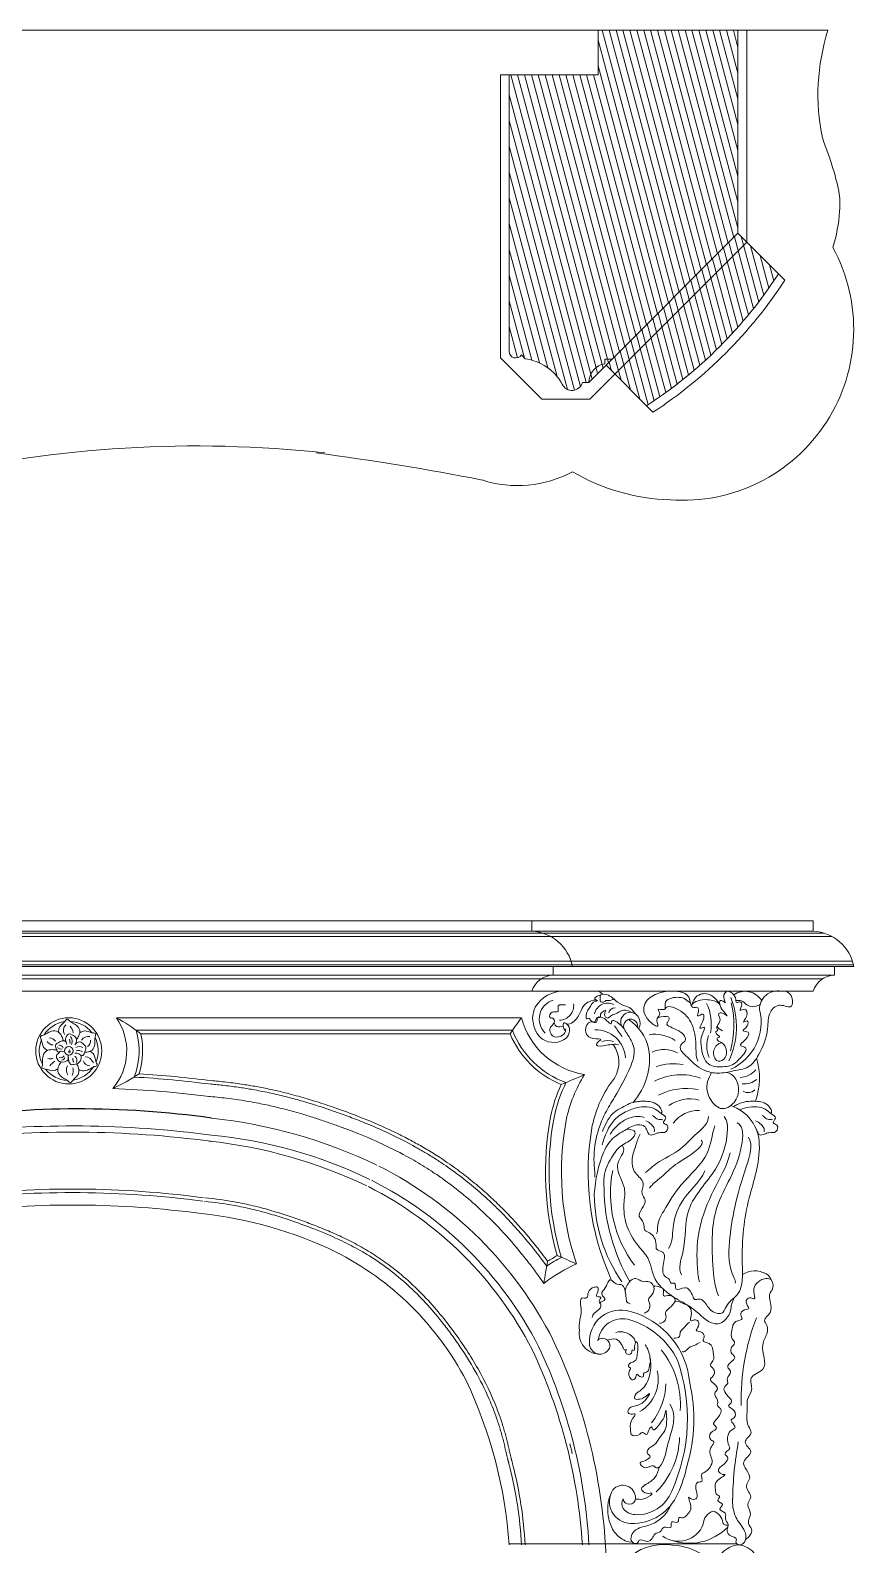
# Model space of a CAD drawing. Header units: millimetres. Extents: x 1778 to 4162, y -1209 to 580.
# Drawn here: x 3000 to 3510, y -357 to 580 of the extents above; entities that cross this region are included whole.
import ezdxf

# ---------------------------------------------------------------- set-up
doc = ezdxf.new("R2010")
doc.units = ezdxf.units.MM
doc.layers.add('ceco.net 173', color=7, linetype='Continuous')

msp = doc.modelspace()

# ---------------------------------------------------------------- linework, layer by layer
at = {"layer": 'ceco.net 173', "lineweight": 5}
for p, q in [((3493.8, 579.57), (2643.62, 579.57)), ((3351.47, 552.07), (3351.47, 579.57)), ((3443.57, 579.57), (3351.47, 579.57)), ((3395.02, 410.9), (3351.47, 573.47)), ((3398.39, 414.27), (3354.1, 579.57)), ((3401.76, 417.64), (3358.37, 579.57)), ((3405.13, 421.01), (3362.64, 579.57)), ((3408.5, 424.37), (3366.91, 579.57)), ((3411.86, 427.74), (3371.18, 579.57)), ((3415.23, 431.11), (3375.45, 579.57)), ((3418.6, 434.48), (3379.72, 579.57)), ((3421.97, 437.85), (3384, 579.57)), ((3425.34, 441.21), (3388.27, 579.57)), ((3428.71, 444.58), (3392.54, 579.57)), ((3432.07, 447.95), (3396.81, 579.57)), ((3435.44, 451.32), (3401.08, 579.57)), ((3438.07, 457.43), (3405.35, 579.57)), ((3438.07, 473.37), (3409.62, 579.57)), ((3438.07, 489.31), (3413.89, 579.57)), ((3438.07, 505.25), (3418.16, 579.57)), ((3438.07, 521.18), (3422.43, 579.57)), ((3438.07, 537.12), (3426.7, 579.57)), ((3438.07, 553.06), (3430.97, 579.57)), ((3438.07, 569), (3435.24, 579.57)), ((3438.07, 579.57), (3438.07, 453.95)), ((3443.57, 579.57), (3443.57, 448.45)), ((3391.66, 407.53), (3351.47, 557.53)), ((3291.02, 552.07), (3291.02, 376.96)), ((3351.47, 552.07), (3291.02, 552.07)), ((3296.47, 381.01), (3296.47, 552.07)), ((3347.05, 366.82), (3297.41, 552.07)), ((3350.25, 370.82), (3301.68, 552.07)), ((3353.98, 372.83), (3305.95, 552.07)), ((3357.4, 376.01), (3310.22, 552.07)), ((3361.34, 377.22), (3314.49, 552.07)), ((3364.71, 380.59), (3318.77, 552.07)), ((3368.08, 383.96), (3323.04, 552.07)), ((3371.45, 387.33), (3327.31, 552.07)), ((3374.82, 390.69), (3331.58, 552.07)), ((3378.18, 394.06), (3335.85, 552.07)), ((3381.55, 397.43), (3340.12, 552.07)), ((3384.92, 400.8), (3344.39, 552.07)), ((3388.29, 404.17), (3348.66, 552.07)), ((3344.15, 361.71), (3296.47, 539.66)), ((3340.54, 359.24), (3296.47, 523.72)), ((3336.89, 356.94), (3296.47, 507.79)), ((3332.49, 357.4), (3296.47, 491.85)), ((3326.08, 365.38), (3296.47, 475.91)), ((3320.37, 370.76), (3296.47, 459.97)), ((3356.4, 372.28), (3438.07, 453.95)), ((3447.73, 407.42), (3435.86, 451.74)), ((3467.11, 424.91), (3438.07, 453.95)), ((3450.91, 411.51), (3440.07, 451.95)), ((3315.3, 373.74), (3296.47, 444.04)), ((3346.38, 351.26), (3443.57, 448.45)), ((3438.03, 395.84), (3425.76, 441.63)), ((3441.29, 399.59), (3429.12, 445)), ((3444.53, 403.45), (3432.49, 448.37)), ((3454.05, 415.71), (3445.91, 446.12)), ((3428.07, 385.19), (3415.65, 431.53)), ((3431.41, 388.64), (3419.02, 434.9)), ((3434.73, 392.19), (3422.39, 438.26)), ((3457.16, 420.04), (3451.74, 440.28)), ((3460.24, 424.5), (3457.57, 434.45)), ((3310.57, 375.48), (3296.47, 428.1)), ((3421.3, 378.55), (3408.92, 424.79)), ((3424.7, 381.83), (3412.28, 428.16)), ((3410.98, 369.26), (3398.81, 414.69)), ((3414.45, 372.27), (3402.18, 418.06)), ((3417.89, 375.37), (3405.55, 421.42)), ((3305.97, 376.68), (3296.47, 412.16)), ((3400.47, 360.69), (3388.71, 404.58)), ((3403.99, 363.47), (3392.07, 407.95)), ((3407.5, 366.32), (3395.44, 411.32)), ((3301.63, 376.96), (3296.47, 396.22)), ((3389.77, 352.81), (3378.6, 394.48)), ((3393.36, 355.36), (3381.97, 397.85)), ((3396.92, 357.99), (3385.34, 401.22)), ((3377.35, 351.33), (3368.5, 384.38)), ((3382.54, 347.91), (3371.87, 387.74)), ((3386.16, 350.32), (3375.23, 391.11)), ((3291.02, 376.96), (3316.72, 351.26)), ((3304.09, 378.81), (3306.27, 376.34)), ((3355.73, 373.26), (3355.73, 376.01)), ((3355.73, 376.01), (3360.13, 376.01)), ((3357.98, 373.85), (3357.4, 376.01)), ((3365.69, 363), (3361.76, 377.64)), ((3371.52, 357.16), (3365.13, 381.01)), ((3345.83, 361.71), (3356.4, 372.28)), ((3347.87, 363.75), (3347.05, 366.82)), ((3351.24, 367.12), (3350.25, 370.82)), ((3354.61, 370.49), (3353.98, 372.83)), ((3385.44, 343.24), (3356.4, 372.28)), ((3359.85, 368.83), (3358.39, 374.27)), ((3345.83, 361.71), (3341.8, 361.71)), ((3346.38, 351.26), (3316.72, 351.26)), ((3484.69, 28.67), (2643.62, 28.67)), ((3310.53, 28.67), (3310.53, 22.12)), ((3484.69, 28.67), (3484.69, 22.12)), ((3484.69, 22.12), (2643.62, 22.12)), ((3491.2, 21.02), (2643.62, 21.02)), ((3496.43, 18.82), (2643.62, 18.82)), ((3508.91, 3.62), (2643.62, 3.62)), ((3509.52, 1.42), (2643.62, 1.42)), ((3509.74, 0.32), (2643.62, 0.32)), ((3323.6, 0.32), (3323.6, -5.13)), ((3497.77, 0.32), (3497.77, -5.13)), ((3497.77, -5.13), (2643.62, -5.13)), ((3490.45, -7.33), (2643.62, -7.33)), ((3484.69, -14.93), (2643.62, -14.93)), ((3304.06, -31.43), (3053.3, -31.43)), ((3298.49, -39.13), (3065.5, -39.13)), ((3297, -41.33), (3068.38, -41.33)), ((3296.47, -356.88), (3437.39, -356.88))]:
    msp.add_line(p, q, dxfattribs=at)
for radius in [20.46, 2.65]:
    msp.add_circle((3023.85, -51.89), radius, dxfattribs=at)
for centre, radius, start, end in [((3618.04, 539.84), 130.44, 162.26735, 191.85974), ((3415.14, 472.13), 85.93, 341.76847, 356.96693), ((3404.04, 394.48), 105.7, 265.67602, 28.70057), ((3231.47, 578.88), 275.99, 302.92158, 327.07842), ((3231.47, 578.88), 281.49, 303.16104, 326.83896), ((3300.57, 380.94), 4.11, 178.92561, 328.8994), ((3302.43, 346), 30.57, 28.47125, 82.78121), ((3357.64, 361.61), 11.8, 99.2786, 179.50861), ((3335.35, 363.44), 6.68, 205.3312, 345.01554), ((3102.53, -418.34), 740.72, 83.80975, 102.96894), ((3102.53, -418.34), 740.72, 83.80975, 102.96894), ((2980.32, -1212.85), 1543.49, 78.81323, 82.67807), ((3301.76, 368.94), 71.1, 251.98584, 298.40015), ((3399.81, 416.5), 127.47, 239.74381, 268.39279), ((3309.38, -4.49), 26.64, 10.41665, 87.52963), ((3483.55, -4.49), 26.64, 10.41665, 87.52963), ((3323.79, -18.99), 13.87, 90.74616, 162.93619), ((3497.95, -18.99), 13.87, 90.74616, 162.93619), ((3329.92, -34.99), 20.07, 88.60963, 149.38351), ((3442.32, -27.4), 12.36, 32.34161, 123.83663), ((3462.78, -26.05), 11.32, 79.46542, 181.22692), ((3327.44, -32.16), 12.32, 108.06267, 225.25818), ((3327.34, -23.89), 9.05, 271.94409, 6.61881), ((3357.47, -30.66), 8.33, 63.80555, 168.62142), ((3362.22, -29.44), 4.29, 91.70719, 166.15898), ((3371.55, -34.07), 6.07, 86.73032, 202.09641), ((3370.82, -34.64), 6.72, 329.52741, 80.77095), ((3392.01, -35.32), 29.59, 349.65924, 25.54219), ((3388.59, -37.18), 48.56, 334.46424, 22.12242), ((3377.49, -36.1), 58.11, 344.28292, 13.91419), ((3420.84, -34.24), 31.64, 293.94265, 14.54997), ((3023.85, -51.89), 18.26, 98.11119, 147.01559), ((3025.4, -39.18), 4.85, 133.99031, 210.74138), ((3023.85, -51.89), 18.26, 38.11119, 87.01559), ((3016.39, -42.87), 10.47, 12.29767, 36.50988), ((3023.85, -51.89), 35.86, 319.54699, 34.7917), ((3005.99, -119.9), 100.33, 51.55038, 61.86384), ((3452.92, -144.99), 187.23, 142.65854, 146.37957), ((3350.54, -18.94), 48.13, 195.03108, 261.14848), ((3327.48, -34.17), 3.15, 164.98598, 232.6979), ((3414.89, -3.7), 62.37, 211.51666, 219.114), ((3371.59, -36.61), 4.32, 352.13704, 202.27661), ((3353.85, -57.16), 29.72, 13.21807, 56.19699), ((3023.85, -51.89), 18.26, 158.11119, 207.01559), ((3014.03, -44.28), 3.9, 206.92771, 271.43785), ((3011.7, -48.49), 4.63, 33.44027, 89.71274), ((3020.05, -46.62), 4.59, 350.48518, 24.71595), ((3021.1, -45.97), 4.85, 337.32312, 38.22747), ((3036.03, -48.32), 5.36, 79.71507, 144.83954), ((3033.31, -45.8), 4.02, 301.03756, 6.42511), ((3023.85, -51.89), 18.26, 338.11119, 27.01559), ((3023.85, -51.89), 43.56, 338.18416, 17.03686), ((3023.85, -51.89), 45.76, 341.96536, 13.34587), ((3350.54, -18.94), 58.03, 202.68722, 247.81045), ((3350.54, -18.94), 55.83, 201.19195, 250.18747), ((3350.02, -57.33), 18.46, 3.74333, 91.663), ((3357.33, -56.27), 10.8, 69.49513, 109.32444), ((3386.51, -64.62), 23.01, 56.63489, 98.53599), ((3435.89, -48.74), 17.17, 158.40298, 204.87294), ((3429.53, -53.14), 6.58, 104.03705, 224.43378), ((3424.09, -52.48), 6.95, 316.90598, 56.1492), ((3019.09, -48.19), 2.58, 209.41161, 282.92176), ((3018.14, -50.72), 2.37, 19.28636, 100.71708), ((3018.78, -53.6), 2.62, 250.98433, 328.79356), ((3022.91, -52.33), 1.05, 323.72266, 23.58539), ((3023.39, -52.2), 1.28, 320.86557, 50.19891), ((3025.52, -57.84), 3.36, 338.61393, 50.97452), ((3030.48, -53.15), 3.91, 58.04748, 123.40171), ((3029.83, -55.9), 4.25, 53.01299, 108.33202), ((3033.46, -61.58), 6.1, 23.11861, 84.94258), ((3345.56, -58.99), 18.84, 328.46859, 36.1117), ((3342.81, -56.94), 40.51, 318.46964, 9.34505), ((3392.38, -68.82), 17.77, 62.19349, 114.6564), ((3023.85, -51.89), 18.26, 218.11119, 267.01559), ((3012.22, -52.47), 4.42, 252.09791, 295.39964), ((3023.13, -70.49), 14.49, 122.95659, 139.90751), ((3019.56, -55.64), 1.94, 264.02266, 340.48705), ((3028.5, -63.65), 6.05, 155.65404, 210.89271), ((3018.14, -64.08), 8.38, 338.20652, 11.62599), ((3030.16, -56.93), 3.85, 171.25897, 211.82888), ((3023.85, -51.89), 18.26, 278.11119, 327.01559), ((3037.04, -56.55), 4.55, 200.11047, 269.27048), ((3398.03, -91.08), 31.28, 78.66719, 109.86175), ((3426.66, -54.65), 3.6, 239.41881, 314.0759), ((3438.29, -53.62), 14.77, 274.81876, 317.25127), ((3407.87, -68.55), 43.5, 340.5591, 16.25985), ((3007.82, 21.07), 105.53, 294.2324, 304.34583), ((3025.43, -746.51), 679.54, 82.68585, 86.72132), ((3025.43, -746.51), 681.74, 82.68585, 86.47332), ((3417.75, -113.04), 97.83, 155.63398, 167.93554), ((3417.75, -113.04), 95.63, 154.23526, 167.93554), ((3206.96, 233.35), 329.32, 291.68229, 294.42619), ((3417.75, -113.04), 87.93, 148.04563, 167.93554), ((3417.75, -113.04), 71.43, 141.78583, 167.93554), ((3403, -103.08), 36.4, 70.78709, 117.16517), ((3441.88, -60.21), 12.14, 264.43628, 309.93454), ((3025.43, -746.51), 671.84, 82.68585, 87.80678), ((3025.43, -746.51), 671.84, 82.68585, 87.80678), ((3406.28, -113.27), 38.14, 79.29603, 116.95113), ((3408.13, -103.84), 22.25, 74.74904, 125.51044), ((3444.3, -71.66), 6.05, 239.53834, 313.87067), ((3078.42, -407.13), 315.48, 64.4331, 83.84225), ((3506.54, -126.86), 187.62, 169.47364, 195.99389), ((3506.54, -126.86), 185.42, 169.49225, 196.53858), ((3413.29, -107.23), 18.52, 87.08984, 145.29607), ((3425.69, -110.08), 25.62, 0.65123, 71.93808), ((3026, -756.95), 654.78, 82.47112, 96.60341), ((3026, -756.95), 658.63, 82.47112, 96.42256), ((3506.63, -126.85), 177.81, 169.56852, 198.61172), ((3506.75, -126.83), 161.43, 169.75097, 204.53207), ((3078.42, -407.13), 301.18, 64.4331, 83.84225), ((3085.1, -389.45), 286.75, 64.11364, 84.59633), ((3435.74, -146.34), 86.83, 158.37353, 176.15938), ((3104.85, -342.3), 245.64, 27.06789, 63.15946), ((3432.37, -140.12), 73.22, 168.82222, 217.30879), ((3026, -756.95), 619.58, 82.47112, 96.60341), ((3026, -756.95), 617.38, 82.47112, 96.60341), ((3104.89, -342.27), 231.29, 27.17479, 63.1664), ((3104.91, -342.25), 235.67, 27.13758, 63.16705), ((3447.14, -139.55), 98.04, 180.56981, 214.3146), ((3472.12, -135.56), 116.92, 180.72776, 210.50277), ((3026, -756.95), 609.68, 82.47112, 96.60341), ((3078.42, -407.13), 256.08, 64.4331, 83.84225), ((3104.71, -342.53), 186.5, 27.6674, 63.15447), ((3811.38, -274.07), 499.66, 169.38969, 170.98422), ((3383.13, -281.3), 107.57, 114.73923, 127.33456), ((3383.13, -281.3), 115.27, 118.12908, 123.37727), ((3383.13, -281.3), 117.47, 119.00141, 122.35644), ((2972.71, -1031.9), 923.65, 66.69619, 67.49999), ((3448.59, -202.23), 14.22, 61.74543, 122.64723), ((3365.52, -231.58), 19.4, 72.64228, 184.20066), ((3358.17, -261.5), 50.19, 4.50216, 74.81374), ((3352.51, -226.81), 12.69, 169.30184, 270.74648), ((3366.59, -232.66), 15.07, 77.39212, 171.74813), ((3357.3, -264.6), 48.31, 26.26391, 74.91165), ((3581.69, -267.6), 141.57, 159.07151, 181.48326), ((3013.17, -377.37), 343.39, 1.82345, 25.31823), ((3352.67, -233.01), 6.5, 180, 319.25912), ((3354.28, -234.19), 4.51, 317.30879, 135.53245), ((3009.61, -378.66), 332.87, 3.65721, 25.25607), ((3019.17, -375.21), 327.14, 3.11528, 25.42475), ((3349.41, -270.25), 53.04, 355.43276, 39.02575), ((3298.55, -279.32), 108.27, 335.49715, 19.47085), ((3365.37, -255.04), 23.35, 300.72952, 12.83959), ((3013.17, -377.37), 283.99, 4.02699, 25.31823), ((3352.84, -256.72), 40.62, 321.55943, 358.4902), ((3312.6, -279.86), 98.17, 343.20987, 13.13119), ((3351.73, -289.57), 50.21, 315.46234, 358.35518), ((3656.86, -333.43), 222.12, 169.72104, 179.04669), ((3058.04, -370.18), 246.39, 2.9672, 14.47812), ((3060.95, -369.64), 245.62, 2.85068, 14.49242), ((3329.51, -292.84), 78.59, 335.26112, 348.71151), ((3371.91, -330.85), 13.38, 146.90028, 268.77181), ((3366.81, -328.51), 7.88, 359.00487, 140.87339), ((3373.01, -314.02), 30.23, 267.37417, 337.2335), ((3375.85, -316.16), 22.69, 266.56462, 339.19697), ((3371.86, -332.02), 5.71, 147.91466, 214.32031), ((3370.85, -328.56), 3.85, 186.46652, 358.6654), ((3374.83, -328.77), 10.05, 220.08224, 268.0925), ((3425.36, -345.02), 8.75, 107.12453, 178.61806), ((3420.24, -344.9), 8.63, 7.51789, 72.8866), ((3401.2, -338.63), 16.6, 234.16559, 338.1522), ((3407.92, -322.97), 33.58, 250.06101, 315.18986), ((3431.11, -343.01), 2.43, 198.41681, 290.88922), ((3402.3, -325.22), 31.43, 238.42531, 238.73306)]:
    msp.add_arc(centre, radius, start, end, dxfattribs=at)
at = {"layer": 'ceco.net 173'}
msp.add_arc((3030.23, -684.47), 596.67, 82.09791, 98.17575, dxfattribs=at)
at = {"layer": 'ceco.net 173', "lineweight": 5}
for points, knots in [([(3490.38, 513.03), (3491.43, 509.36), (3494.09, 503.3), (3497.34, 492.67), (3500.59, 481.38), (3501.42, 472.87), (3501.03, 468.31), (3500.95, 467.58)], [59.169884, 59.169884, 59.169884, 59.169884, 67.591631, 78.088625, 88.415019, 98.443918, 100.363856, 100.363856, 100.363856, 100.363856]), ([(3408.63, -22.09), (3407.28, -21.53), (3405.05, -19), (3399.47, -18.43), (3391.49, -19.92), (3394.07, -27.63), (3387.28, -25.1), (3390.76, -29.39), (3388.41, -30.85), (3388.14, -31.87)], [1.073651, 1.073651, 1.073651, 1.073651, 5.123302, 9.080904, 16.850872, 20.305606, 23.325686, 25.243676, 27.900722, 27.900722, 27.900722, 27.900722]), ([(3437.05, -21.75), (3436.75, -21.29), (3436.88, -18.95), (3435.2, -16.45), (3431.11, -14.07), (3428.05, -18.05), (3431.32, -23.53), (3428.82, -20.8), (3426.39, -20.5), (3426.97, -25.23), (3428.88, -26.76), (3432.66, -31.68), (3428.99, -28.11), (3424.75, -28.47), (3428.64, -33.2), (3423.63, -36.71), (3427.2, -38.93), (3428.51, -39.46)], [1.87409, 1.87409, 1.87409, 1.87409, 3.372698, 7.451197, 10.089093, 13.930744, 17.33936, 19.41399, 20.356403, 23.356369, 27.44776, 30.298534, 33.36838, 35.463857, 39.342553, 43.070339, 46.910261, 46.910261, 46.910261, 46.910261]), ([(3436.36, -63.99), (3439.48, -63.66), (3445.93, -62.3), (3452.59, -51.93), (3457.24, -40.64), (3456.32, -28.44), (3463.54, -21.71), (3472, -26.71), (3472.03, -20.04), (3470.69, -16.77), (3468.92, -15.47), (3467.74, -14.93)], [0, 0, 0, 0, 8.651549, 16.669899, 32.442656, 41.961338, 48.823617, 55.119218, 59.525869, 61.909652, 65.154561, 65.154561, 65.154561, 65.154561]), ([(3312.65, -24.77), (3310.7, -29.83), (3311.16, -36.02), (3315.31, -47.31), (3330.49, -47.54), (3334.47, -39.68), (3333.39, -35.77), (3329.88, -33.79), (3329.67, -37.76), (3331.06, -38.95), (3331.26, -39.92)], [49.20467, 49.20467, 49.20467, 49.20467, 53.85548, 65.468051, 78.699621, 83.330348, 87.375279, 89.124268, 91.577699, 94.286653, 94.286653, 94.286653, 94.286653]), ([(3436.69, -59.13), (3438.29, -57.62), (3440.96, -55.42), (3444.52, -49.48), (3437.67, -49), (3443.09, -45.16), (3446.37, -39.8), (3439.33, -39.83), (3444.35, -37.27), (3444.69, -32.29), (3439.91, -35.2), (3444.83, -30.34), (3443.28, -24.84), (3437.65, -28.18), (3441.78, -23.13), (3438.95, -20.88), (3437.37, -22.3), (3437.05, -21.75)], [14.017861, 14.017861, 14.017861, 14.017861, 20.201819, 23.996065, 27.004777, 31.326926, 35.754652, 38.585759, 42.134564, 44.931323, 47.002301, 50.570407, 54.805892, 57.233227, 61.116383, 63.008149, 64.56566, 64.56566, 64.56566, 64.56566]), ([(3451.81, -23.28), (3450.24, -23.89), (3447.42, -25.05), (3443.15, -23.71), (3440.64, -20.1), (3437.98, -21.05), (3436.76, -20.63)], [0, 0, 0, 0, 4.60168, 7.845957, 11.58435, 14.857859, 14.857859, 14.857859, 14.857859]), ([(3028.66, -44.8), (3029.21, -44.13), (3030.31, -42.4), (3031.21, -38.87), (3028.68, -35.92), (3025.97, -34.42), (3024.26, -33.35), (3022.83, -31.63), (3020.73, -34.89), (3017.88, -36.36), (3017.46, -39.33), (3017.59, -40.44)], [1.346429, 1.346429, 1.346429, 1.346429, 3.709743, 6.857161, 10.469177, 13.19954, 15.296944, 16.275841, 18.309291, 22.776626, 25.68117, 25.68117, 25.68117, 25.68117]), ([(3329.89, -36.53), (3328.61, -37.19), (3327.06, -37.15), (3325.73, -36.76), (3325.57, -36.67)], [0, 0, 0, 0, 3.902329, 3.937864, 3.937864, 3.937864, 3.937864]), ([(3427.96, -46.71), (3427.44, -46.35), (3425.96, -46.3), (3424.54, -43.64), (3427.86, -43.33), (3424.54, -41.91), (3424.1, -39.6), (3426.29, -39.39), (3424.64, -37.93), (3425.15, -36.86), (3425.35, -36.6)], [0.380781, 0.380781, 0.380781, 0.380781, 2.212495, 4.164747, 5.37954, 7.965736, 9.566499, 11.003376, 12.551289, 13.186912, 13.186912, 13.186912, 13.186912]), ([(3020.52, -45.6), (3020.24, -44.27), (3019.25, -41.92), (3016.25, -39), (3012.43, -39.72), (3009.78, -41.32), (3008, -42.26), (3005.8, -42.64), (3007.57, -46.09), (3007.42, -49.29), (3009.78, -51.14), (3010.8, -51.58)], [0, 0, 0, 0, 3.709743, 6.857161, 10.469177, 13.19954, 15.296944, 16.275841, 18.309291, 22.776626, 25.68117, 25.68117, 25.68117, 25.68117]), ([(3033.73, -52.65), (3034.15, -52.66), (3035.76, -52.61), (3038.8, -51.76), (3040.1, -48.09), (3040.03, -44.99), (3040.11, -42.97), (3040.88, -40.88), (3037.01, -40.69), (3034.31, -38.96), (3031.53, -40.08), (3030.63, -40.74)], [2.558768, 2.558768, 2.558768, 2.558768, 3.709743, 6.857161, 10.469177, 13.19954, 15.296944, 16.275841, 18.309291, 22.776626, 25.68117, 25.68117, 25.68117, 25.68117]), ([(3016.51, -51.56), (3015.29, -51.18), (3012.84, -50.91), (3008.89, -52.02), (3007.6, -55.69), (3007.66, -58.79), (3007.58, -60.8), (3006.81, -62.89), (3010.69, -63.09), (3013.39, -64.82), (3016.16, -63.7), (3017.06, -63.04)], [0.212561, 0.212561, 0.212561, 0.212561, 3.709743, 6.857161, 10.469177, 13.19954, 15.296944, 16.275841, 18.309291, 22.776626, 25.68117, 25.68117, 25.68117, 25.68117]), ([(3030.11, -63.34), (3030.53, -63.68), (3032.12, -64.65), (3035.26, -64.06), (3037.91, -62.46), (3039.7, -61.52), (3041.9, -61.14), (3040.13, -57.69), (3040.27, -54.49), (3037.92, -52.64), (3036.9, -52.19)], [5.405862, 5.405862, 5.405862, 5.405862, 6.857161, 10.469177, 13.19954, 15.296944, 16.275841, 18.309291, 22.776626, 25.68117, 25.68117, 25.68117, 25.68117]), ([(3019.23, -58.75), (3018.59, -59.48), (3017.41, -61.27), (3016.48, -64.91), (3019.01, -67.86), (3021.73, -69.35), (3023.44, -70.43), (3024.86, -72.14), (3026.97, -68.89), (3030.04, -67.29), (3030.38, -62.69), (3029.22, -60.68), (3028.68, -59.87)], [1.075545, 1.075545, 1.075545, 1.075545, 3.709743, 6.857161, 10.469177, 13.19954, 15.296944, 16.275841, 18.309291, 22.776626, 26.441526, 29.085092, 29.085092, 29.085092, 29.085092]), ([(3421.75, -65.28), (3420.91, -67.12), (3417.73, -72.3), (3419.65, -81.87), (3428.31, -89.97), (3437.86, -83.15), (3439.14, -73.93), (3435.79, -66.56), (3431.99, -65.59), (3430.88, -65.22)], [0, 0, 0, 0, 5.512666, 16.091567, 24.189188, 32.702743, 41.415204, 48.63379, 51.80285, 51.80285, 51.80285, 51.80285]), ([(3111.94, -72.5), (3114.21, -72.66), (3117.3, -72.97), (3123.53, -73.68), (3126.66, -74.09), (3132.48, -74.94), (3135.15, -75.37), (3139.48, -76.13), (3141.12, -76.43), (3144.46, -77.07), (3146.17, -77.42), (3149.57, -78.15), (3151.26, -78.52), (3154.63, -79.31), (3156.29, -79.71), (3161.2, -80.95), (3164.39, -81.81), (3170.8, -83.65), (3174, -84.62), (3178.73, -86.13), (3180.32, -86.65), (3183.02, -87.55), (3184.15, -87.93), (3186.4, -88.7), (3187.51, -89.08), (3189.74, -89.86), (3190.85, -90.25), (3193.49, -91.2), (3195.02, -91.76), (3198.13, -92.92), (3199.71, -93.52), (3202.88, -94.74), (3204.48, -95.37), (3209.31, -97.32), (3212.58, -98.69), (3219.21, -101.62), (3222.56, -103.17), (3230.09, -106.84), (3234.27, -109.01), (3240.44, -112.45), (3242.39, -113.57), (3246.32, -115.91), (3248.28, -117.11), (3252.19, -119.6), (3254.14, -120.88), (3259.68, -124.65), (3263.22, -127.2), (3270.16, -132.51), (3273.56, -135.27), (3280.2, -140.95), (3283.44, -143.89), (3289.68, -149.84), (3292.69, -152.86), (3301.37, -162.01), (3306.71, -168.23), (3313.11, -176.28), (3314.51, -178.09), (3316.74, -181.02), (3317.58, -182.14), (3319.72, -185.04)], [138.71245, 138.71245, 138.71245, 138.71245, 145.104685, 145.104685, 151.49692, 151.49692, 156.865974, 156.865974, 160.141174, 160.141174, 163.506126, 163.506126, 166.871079, 166.871079, 170.236031, 170.236031, 176.936705, 176.936705, 184.00359, 184.00359, 187.632704, 187.632704, 190.296221, 190.296221, 192.959737, 192.959737, 195.623254, 195.623254, 199.281155, 199.281155, 202.939057, 202.939057, 206.596958, 206.596958, 213.912761, 213.912761, 221.228564, 221.228564, 230.146904, 230.146904, 234.268479, 234.268479, 238.390054, 238.390054, 242.502801, 242.502801, 250.315992, 250.315992, 258.250226, 258.250226, 266.261636, 266.261636, 274.273047, 274.273047, 290.295867, 290.295867, 294.931447, 294.931447, 297.812285, 297.812285, 297.812285, 297.812285]), ([(3112.22, -70.31), (3114.73, -70.5), (3118.16, -70.84), (3125.08, -71.66), (3128.57, -72.13), (3134.71, -73.07), (3137.35, -73.51), (3141.45, -74.25), (3142.91, -74.53), (3145.84, -75.11), (3147.31, -75.41), (3150.23, -76.04), (3151.69, -76.37), (3155.1, -77.16), (3157.04, -77.63), (3160.85, -78.6), (3162.73, -79.09), (3168.29, -80.62), (3171.89, -81.68), (3177.41, -83.4), (3179.39, -84.03), (3183.28, -85.31), (3185.19, -85.95), (3188.96, -87.25), (3190.82, -87.91), (3194.29, -89.16), (3195.9, -89.74), (3199.17, -90.96), (3200.82, -91.58), (3206.73, -93.88), (3211.07, -95.65), (3219.92, -99.51), (3224.43, -101.59), (3231.84, -105.29), (3234.7, -106.78), (3240.18, -109.77), (3242.8, -111.25), (3248.04, -114.37), (3250.67, -116), (3255, -118.81), (3256.71, -119.95), (3260.07, -122.27), (3261.73, -123.44), (3266.65, -127.02), (3269.85, -129.47), (3275.82, -134.3), (3278.61, -136.67), (3284.06, -141.49), (3286.71, -143.95), (3291.85, -148.91), (3294.34, -151.42), (3301.58, -159.02), (3306.1, -164.16), (3312.5, -171.95), (3314.59, -174.58), (3317.85, -178.83), (3319.07, -180.45), (3320.26, -182.07)], [138.71245, 138.71245, 138.71245, 138.71245, 145.752177, 145.752177, 152.791905, 152.791905, 158.045789, 158.045789, 160.920461, 160.920461, 163.795133, 163.795133, 166.669805, 166.669805, 170.557654, 170.557654, 174.445503, 174.445503, 182.221201, 182.221201, 186.686589, 186.686589, 191.151977, 191.151977, 195.617365, 195.617365, 199.428487, 199.428487, 203.239608, 203.239608, 212.972519, 212.972519, 222.70543, 222.70543, 228.768072, 228.768072, 234.226413, 234.226413, 239.684754, 239.684754, 243.284627, 243.284627, 246.884499, 246.884499, 254.084244, 254.084244, 260.685211, 260.685211, 267.286178, 267.286178, 273.887144, 273.887144, 287.089078, 287.089078, 293.787316, 293.787316, 297.906224, 297.906224, 297.906224, 297.906224]), ([(3110.48, -80.07), (3110.75, -80.09), (3111.03, -80.12), (3113.24, -80.31), (3115.18, -80.5), (3121.04, -81.13), (3124.97, -81.62), (3133.08, -82.82), (3137.25, -83.52), (3143.05, -84.64), (3144.66, -84.97), (3147.86, -85.65), (3149.46, -86.01), (3152.63, -86.75), (3154.2, -87.13), (3157.3, -87.91), (3158.84, -88.3), (3163.39, -89.53), (3166.36, -90.38), (3171.81, -92.01), (3174.3, -92.79), (3177.97, -93.98), (3179.19, -94.39), (3181.6, -95.19), (3182.79, -95.6), (3186.35, -96.83), (3188.69, -97.66), (3192.06, -98.88), (3193.07, -99.25), (3195.09, -100.01), (3196.11, -100.39), (3199.18, -101.56), (3201.24, -102.37), (3208.8, -105.42), (3214.4, -107.84), (3225.8, -113.26), (3231.59, -116.26), (3241, -121.66), (3244.61, -123.86), (3249.05, -126.75), (3249.92, -127.33), (3252.99, -129.4), (3255.17, -130.92), (3261.59, -135.57), (3265.72, -138.8), (3272.17, -144.19), (3274.58, -146.29), (3281.99, -153.02), (3286.77, -157.75), (3295.76, -167.37), (3299.99, -172.26), (3305.89, -179.55), (3307.76, -181.93), (3311.27, -186.54), (3312.92, -188.77), (3315.67, -192.6), (3316.79, -194.17), (3317.89, -195.77)], [138.71245, 138.71245, 138.71245, 138.71245, 139.296213, 139.296213, 143.417473, 143.417473, 151.659991, 151.659991, 160.238946, 160.238946, 163.501355, 163.501355, 166.763765, 166.763765, 170.026174, 170.026174, 173.288583, 173.288583, 179.813402, 179.813402, 185.510987, 185.510987, 188.38535, 188.38535, 191.259714, 191.259714, 197.008441, 197.008441, 199.429245, 199.429245, 201.85005, 201.85005, 206.691658, 206.691658, 219.395025, 219.395025, 232.098392, 232.098392, 239.892142, 239.892142, 241.806415, 241.806415, 246.701612, 246.701612, 256.492005, 256.492005, 262.511327, 262.511327, 275.487591, 275.487591, 288.463855, 288.463855, 294.719672, 294.719672, 300.579702, 300.579702, 304.626829, 304.626829, 304.626829, 304.626829]), ([(3458.46, -90.61), (3459.39, -90.03), (3457.82, -86.15), (3453.53, -83.13), (3447.42, -82.84), (3441.92, -83.39), (3438.42, -84.7), (3436.12, -85.86), (3435.27, -86.32)], [0, 0, 0, 0, 3.006868, 7.594015, 15.374333, 18.368485, 22.767946, 25.410207, 25.410207, 25.410207, 25.410207]), ([(3355.03, -114.34), (3356.68, -110.82), (3360.34, -104.94), (3367.76, -101.43), (3373.15, -97.81), (3379.25, -96.85), (3381.88, -100.8), (3382.79, -104.63), (3386.63, -103.44), (3389.55, -102.03), (3394.04, -103.16), (3395.61, -97.55), (3390.54, -96.74), (3394.86, -93.01), (3389.98, -90.6), (3387.43, -87.88), (3382.5, -86.32), (3376.47, -86.49), (3368.98, -89.04), (3358.81, -95.4), (3355.77, -104.55), (3353.93, -110.07)], [1.705033, 1.705033, 1.705033, 1.705033, 12.178069, 19.721158, 23.376315, 30.578217, 32.343108, 36.246209, 38.731262, 41.509479, 45.531842, 49.070063, 51.584862, 54.499242, 57.905251, 62.231107, 65.72616, 71.299873, 78.52995, 87.118708, 102.987355, 102.987355, 102.987355, 102.987355]), ([(3449.25, -100.02), (3449.29, -100.09), (3450.02, -101.53), (3450.75, -104.63), (3454.59, -103.43), (3457.51, -102.03), (3462, -103.16), (3463.57, -97.55), (3458.5, -96.73), (3462.82, -93.01), (3457.94, -90.59), (3455.39, -87.88), (3450.46, -86.32), (3445.08, -86.46), (3441.17, -87.62), (3439.29, -88.37)], [32.14794, 32.14794, 32.14794, 32.14794, 32.343108, 36.246209, 38.731262, 41.509479, 45.531842, 49.070063, 51.584862, 54.499242, 57.905251, 62.231107, 65.72616, 71.299873, 76.78989, 76.78989, 76.78989, 76.78989]), ([(3355.2, -137.04), (3354.91, -134.53), (3354.76, -127.83), (3359.02, -118.74), (3365.16, -109.8), (3372.28, -107.7), (3375.39, -101.88), (3372.57, -100.46), (3369.42, -100.27)], [5.427306, 5.427306, 5.427306, 5.427306, 12.225171, 23.49581, 32.330109, 40.381039, 43.696276, 46.422969, 46.422969, 46.422969, 46.422969]), ([(3437.62, -96.49), (3441.83, -98.71), (3440.27, -122.7), (3421.85, -145.32), (3421.57, -176.56), (3423.7, -198.03), (3426.11, -203.49)], [0, 0, 0, 0, 12.97695, 49.84196, 82.861695, 98.952372, 98.952372, 98.952372, 98.952372]), ([(3366.4, -110.24), (3369.05, -113.66), (3361.91, -119.99), (3364.55, -129.36), (3368.88, -137.58), (3366.86, -147.54), (3368.4, -160.12), (3374.42, -170.97), (3384.51, -181.14), (3384.7, -192.49), (3393.48, -201), (3400.47, -205.79), (3412.14, -211.45), (3418.8, -220.24), (3427.26, -221), (3432.17, -216.92), (3434.07, -211.93), (3433.94, -208.21), (3436.03, -204.33)], [0, 0, 0, 0, 10.070991, 19.566974, 25.935541, 34.764552, 46.062231, 60.000642, 68.028585, 80.870037, 90.019068, 98.095104, 109.918675, 124.323598, 126.2337, 132.446295, 139.730547, 141.600733, 141.600733, 141.600733, 141.600733]), ([(3377.49, -103.4), (3376.37, -105.38), (3374.76, -111.14), (3371.98, -118.28), (3373.02, -127.7), (3381.56, -132.78), (3377.2, -139.85), (3383.44, -145.8), (3373.71, -153.07), (3380.65, -157.82), (3379.33, -163.06), (3385.37, -164.78), (3387.81, -169.62), (3387.12, -175.49), (3394.2, -175.96), (3391.17, -184.35), (3391.42, -191.46), (3396.06, -192.76), (3396.07, -196.3), (3399.97, -194.61), (3398.48, -201.77), (3406.71, -196.09), (3409.48, -201.84), (3411.06, -206.26), (3415.75, -204.36), (3418.89, -209.67), (3422.39, -213.86), (3427.26, -215.14), (3428.79, -213.69), (3428.91, -213.56)], [4.848609, 4.848609, 4.848609, 4.848609, 10.858265, 18.671518, 26.903475, 34.374704, 40.25875, 44.089923, 53.897293, 58.365487, 62.364778, 65.363229, 73.059759, 75.652133, 79.256066, 86.820364, 93.305433, 96.116514, 98.186719, 100.072627, 103.438463, 108.457413, 114.926934, 117.161025, 119.396403, 125.848053, 130.210602, 135.550242, 136.010746, 136.010746, 136.010746, 136.010746]), ([(3428.91, -213.56), (3429.7, -212.09), (3432.31, -206.75), (3441.8, -201.39), (3439.76, -174.53), (3442.99, -144.62), (3451.67, -122.07), (3451.31, -109.79)], [6.862987, 6.862987, 6.862987, 6.862987, 10.616832, 19.338481, 36.701568, 73.764871, 104.768525, 104.768525, 104.768525, 104.768525]), ([(3433.29, -114.87), (3431.47, -123.08), (3422.4, -137.51), (3413.32, -160.94), (3412.24, -178.68), (3413.44, -191.41), (3414.2, -194.82)], [0, 0, 0, 0, 22.930362, 45.855049, 66.485879, 74.916917, 74.916917, 74.916917, 74.916917]), ([(3107.81, -145), (3114.03, -145.6), (3120.25, -146.43), (3129.99, -148.19), (3133.53, -148.93), (3140.56, -150.59), (3144.04, -151.5), (3150.93, -153.48), (3154.34, -154.54), (3161.02, -156.73), (3164.29, -157.85), (3170.79, -160.19), (3174.04, -161.41), (3182.55, -164.78), (3187.78, -167.03), (3196.71, -171.31), (3200.45, -173.25), (3206.37, -176.6), (3208.59, -177.92), (3215.17, -182.07), (3219.41, -185.05), (3227.58, -191.4), (3231.51, -194.76), (3239.02, -201.79), (3242.6, -205.46), (3249.47, -213.05), (3252.75, -216.96), (3257.81, -223.43), (3259.67, -225.91), (3263.32, -230.94), (3265.1, -233.5), (3270.3, -241.28), (3273.57, -246.63), (3279.6, -257.62), (3282.37, -263.27), (3285.58, -270.85), (3286.31, -272.66), (3287.8, -276.55), (3288.55, -278.63), (3289.64, -281.89), (3290.02, -283.07), (3290.76, -285.43), (3291.11, -286.62), (3291.78, -288.98), (3292.1, -290.16), (3292.73, -292.52), (3293.03, -293.7), (3293.57, -295.92), (3293.81, -296.95), (3294.3, -299.08), (3294.54, -300.15), (3294.93, -301.83), (3295.07, -302.46), (3295.33, -303.55), (3295.44, -304.02), (3295.57, -304.53), (3295.57, -304.56), (3295.59, -304.6), (3295.59, -304.62), (3295.6, -304.68), (3295.64, -304.84), (3295.7, -305.06), (3295.73, -305.15), (3295.77, -305.32), (3295.79, -305.39), (3295.85, -305.61), (3295.88, -305.74), (3295.95, -305.97), (3295.98, -306.07), (3296.07, -306.39), (3296.12, -306.58), (3296.28, -307.18), (3296.38, -307.59), (3296.52, -308.2), (3296.57, -308.42), (3296.6, -308.58)], [141.254482, 141.254482, 141.254482, 141.254482, 157.850142, 157.850142, 167.38866, 167.38866, 176.927179, 176.927179, 186.465697, 186.465697, 195.736778, 195.736778, 205.007859, 205.007859, 220.072769, 220.072769, 231.130714, 231.130714, 237.878228, 237.878228, 251.354059, 251.354059, 264.82989, 264.82989, 278.305721, 278.305721, 291.781552, 291.781552, 299.997694, 299.997694, 308.213836, 308.213836, 324.646121, 324.646121, 341.078406, 341.078406, 346.181629, 346.181629, 351.947217, 351.947217, 355.168415, 355.168415, 358.389613, 358.389613, 361.610811, 361.610811, 364.832009, 364.832009, 367.652205, 367.652205, 370.4724, 370.4724, 372.206054, 372.206054, 373.534283, 373.534283, 373.61496, 373.61496, 373.665705, 373.665705, 373.767196, 373.767196, 373.868687, 373.868687, 373.970178, 373.970178, 374.194151, 374.194151, 374.418124, 374.418124, 374.866071, 374.866071, 375.761964, 375.761964, 376.373164, 376.373164, 376.373164, 376.373164]), ([(3108.02, -142.81), (3114.48, -143.43), (3120.95, -144.31), (3130.92, -146.13), (3134.45, -146.88), (3141.46, -148.54), (3144.91, -149.46), (3151.76, -151.43), (3155.16, -152.49), (3161.71, -154.64), (3164.87, -155.73), (3171.17, -157.99), (3174.33, -159.17), (3180.62, -161.64), (3183.76, -162.94), (3190, -165.67), (3193.1, -167.11), (3199.49, -170.27), (3202.77, -172.01), (3208.15, -175.1), (3210.28, -176.38), (3214.01, -178.75), (3215.62, -179.81), (3218.81, -182), (3220.38, -183.13), (3225.54, -186.95), (3229.03, -189.77), (3236.3, -196.13), (3240.03, -199.71), (3247.17, -207.13), (3250.57, -210.97), (3256.74, -218.43), (3259.54, -222.03), (3264.92, -229.35), (3267.52, -233.1), (3272.53, -240.77), (3274.92, -244.68), (3281.61, -256.49), (3285.54, -264.62), (3289.5, -274.83), (3290.17, -276.63), (3291.23, -279.68), (3291.64, -280.92), (3292.44, -283.4), (3292.82, -284.66), (3293.52, -287.03), (3293.83, -288.14), (3294.44, -290.38), (3294.73, -291.5), (3295.26, -293.57), (3295.49, -294.52), (3295.84, -295.96), (3295.95, -296.45), (3296.18, -297.43), (3296.29, -297.93), (3296.6, -299.25), (3296.78, -300.08), (3297.12, -301.55), (3297.27, -302.2), (3297.45, -302.98), (3297.49, -303.12), (3297.59, -303.54), (3297.66, -303.82), (3297.73, -304.11), (3297.73, -304.12), (3297.73, -304.13), (3297.73, -304.13), (3297.74, -304.17), (3297.75, -304.19), (3297.76, -304.24), (3297.77, -304.27), (3297.8, -304.37), (3297.81, -304.43), (3297.85, -304.59), (3297.88, -304.69), (3297.95, -304.95), (3297.99, -305.1), (3298.07, -305.37), (3298.1, -305.49), (3298.2, -305.84), (3298.26, -306.06), (3298.38, -306.52), (3298.44, -306.75), (3298.58, -307.33), (3298.66, -307.68), (3298.74, -308.04), (3298.75, -308.11), (3298.76, -308.18)], [141.254482, 141.254482, 141.254482, 141.254482, 158.345177, 158.345177, 167.749698, 167.749698, 177.154218, 177.154218, 186.558739, 186.558739, 195.490896, 195.490896, 204.423054, 204.423054, 213.355212, 213.355212, 222.28737, 222.28737, 231.914875, 231.914875, 238.301624, 238.301624, 243.260472, 243.260472, 248.219321, 248.219321, 259.753165, 259.753165, 273.132984, 273.132984, 286.512803, 286.512803, 298.437888, 298.437888, 310.362973, 310.362973, 322.288058, 322.288058, 345.56945, 345.56945, 350.520096, 350.520096, 353.876446, 353.876446, 357.232795, 357.232795, 360.246072, 360.246072, 363.259349, 363.259349, 365.832757, 365.832757, 367.139896, 367.139896, 368.447034, 368.447034, 370.634966, 370.634966, 372.457878, 372.457878, 372.859224, 372.859224, 373.661915, 373.661915, 373.680986, 373.680986, 373.69561, 373.69561, 373.710234, 373.710234, 373.739482, 373.739482, 373.797977, 373.797977, 373.914969, 373.914969, 374.17339, 374.17339, 374.431811, 374.431811, 374.922812, 374.922812, 375.413814, 375.413814, 376.172225, 376.172225, 376.373164, 376.373164, 376.373164, 376.373164]), ([(3458.8, -193.64), (3456.66, -192.03), (3452.25, -193.36), (3449.11, -195.91), (3446.91, -199.95), (3449.48, -206.32), (3445.86, -204.31), (3442.69, -205.51), (3443.24, -208.87), (3445.64, -211.61), (3441.3, -211.75), (3438.94, -214.69), (3441.87, -218.39), (3434.99, -218.72), (3434.56, -224.52), (3433.25, -229.4), (3436.66, -232.1), (3435.1, -234.21), (3433.15, -235.94), (3433.8, -239.38), (3436.81, -241.34), (3434.21, -244.23), (3430.04, -246.9), (3433.68, -249.47), (3433.07, -252.46), (3430.78, -254.5), (3432.43, -257.89), (3427.5, -260.4), (3431.47, -265.28), (3435.2, -269.12), (3430.4, -271.97), (3436.84, -273.75), (3436.93, -278.8), (3432.75, -280.16), (3435.51, -282.74), (3436.24, -284.49), (3436.37, -285.16)], [0, 0, 0, 0, 4.876342, 8.015551, 12.64279, 16.761831, 18.757924, 20.977846, 24.705698, 26.186086, 28.793015, 32.385612, 34.452421, 38.313222, 43.670826, 48.51107, 51.221908, 52.702295, 54.784368, 58.231639, 60.651125, 62.395759, 67.362208, 70.046597, 71.346667, 75.159908, 77.190026, 79.702037, 86.601256, 89.185912, 91.827911, 96.061421, 99.979962, 102.043417, 105.08906, 106.976271, 106.976271, 106.976271, 106.976271]), ([(3436.36, -285.16), (3435.32, -285.73), (3431.32, -287.7), (3431.11, -293.77), (3433.87, -298.69), (3428, -300.86), (3432.16, -303.01), (3430.94, -307.77), (3423.42, -310.46), (3427.86, -314.08), (3431.89, -313.77), (3423.21, -317.66), (3424.11, -322.31), (3424.31, -326.54), (3427.71, -327.31), (3423.64, -330.88), (3430.85, -331.91), (3424.46, -336.17), (3431.66, -337.1), (3429.36, -341.71), (3432.77, -344.49), (3430.98, -348.15), (3432.2, -352.46), (3438.12, -352.94), (3436.16, -356.15), (3439.26, -358.52), (3442.77, -355.82), (3443.62, -349.23), (3437.5, -343.19), (3434.89, -335.5), (3434.66, -330.8), (3434.82, -329.09)], [109.698321, 109.698321, 109.698321, 109.698321, 112.994176, 121.175899, 122.663954, 126.994983, 129.302624, 131.248719, 138.916901, 142.019861, 143.051588, 148.107767, 153.827836, 156.694739, 158.154219, 160.763169, 164.272078, 167.393091, 171.320252, 174.252421, 177.944133, 180.809899, 184.137441, 188.902689, 190.013442, 192.704645, 196.036923, 200.004723, 209.511743, 217.34284, 221.983617, 221.983617, 221.983617, 221.983617]), ([(3334.01, -295.02), (3334.02, -295.05), (3334.03, -295.11), (3334.08, -295.28), (3334.11, -295.38), (3334.22, -295.79), (3334.32, -296.16), (3334.55, -297.02), (3334.68, -297.5), (3335.04, -298.98), (3335.29, -300.07), (3335.52, -301.26)], [373.913195, 373.913195, 373.913195, 373.913195, 374.13481, 374.13481, 374.356426, 374.356426, 374.892063, 374.892063, 375.427701, 375.427701, 376.373164, 376.373164, 376.373164, 376.373164]), ([(3389.32, -309.36), (3388.79, -311.68), (3387.23, -316.36), (3382.56, -319.37), (3376.6, -322.74), (3381.05, -326.29), (3386.82, -324.87), (3380.75, -329.26), (3377.59, -329.49), (3375.39, -329.21), (3374.67, -329.05)], [1.23594, 1.23594, 1.23594, 1.23594, 8.218365, 15.026183, 19.2067, 23.819238, 26.773057, 31.582843, 35.939846, 38.10685, 38.10685, 38.10685, 38.10685])]:
    msp.add_open_spline(points, degree=3, knots=knots, dxfattribs=at)
for points, start_tangent, end_tangent in [([(3371.9, -28.01), (3367.15, -26.72), (3361.94, -29.16), (3359.17, -30.42), (3357.57, -31.59), (3355.47, -29.32), (3356.22, -26.8), (3353.97, -28.02), (3353.03, -29.15), (3352.77, -30.9), (3350.55, -31.56), (3350.03, -32.73), (3349.61, -33.77), (3346.97, -33.06), (3345.77, -31.67), (3344.73, -32.14), (3344.11, -29.7), (3346.71, -24.36), (3349.79, -21.28), (3351.12, -20.87), (3349.54, -19.87), (3351.96, -17.54), (3357.87, -17.46), (3361.53, -19.95), (3362.36, -20.78), (3367.86, -23.95), (3371.69, -25.61), (3375.12, -29.48)], (-0.798216, 0.602371), (0.664258, -0.747503)), ([(3353.19, -17.11), (3352.78, -18.92), (3353.07, -21.5), (3354.54, -21.82), (3356.26, -20.8), (3358.23, -20.76), (3359.91, -20.39), (3361.32, -19.75)], (-0.824435, -0.565957), (0.750952, 0.660357)), ([(3436.36, -63.99), (3426.95, -65.63), (3418.1, -64.3), (3406.78, -55.88), (3402.48, -48.78), (3404.13, -46.8), (3405.29, -45.81), (3401.49, -39.53), (3394.22, -34.58), (3395.04, -33.09), (3395.54, -31.6), (3390.42, -30.78), (3388.1, -31.94), (3388.43, -36.39), (3383.14, -33.26), (3380.66, -22.31), (3387.97, -16.51), (3396.46, -14.93), (3402.25, -15.43), (3407.65, -18.67), (3410.7, -25.11), (3412.81, -24.95), (3413.62, -27.22), (3413.3, -30.3), (3416.38, -29.16), (3416.87, -31.6), (3415.08, -37.92), (3416.87, -37.27), (3415.89, -41.97), (3415.25, -48.29), (3416.7, -55.42), (3419.79, -59.96), (3428.57, -61.72), (3436.69, -59.13)], (-0.967203, -0.254006), (0.735291, 0.677751)), ([(3426.81, -23.09), (3423.8, -19.24), (3418.32, -16.5), (3414.81, -16.9), (3411.29, -19.43), (3409.17, -23.93)], (-0.472623, 0.881265), (-0.504425, -0.863456)), ([(3331.53, -38.35), (3331.28, -39.85), (3328.41, -42.79), (3323.27, -42.52), (3321.71, -38.03), (3323.93, -35.03), (3323.99, -32.01), (3321.61, -31.11), (3323.15, -28.02), (3326.73, -27.56), (3326.85, -23.99), (3331.35, -23.3)], (-0.313508, -0.949586), (0.981809, 0.189872)), ([(3332.15, -35.21), (3335.85, -34.14), (3340.47, -28.14), (3343.12, -23.3), (3346, -21.45), (3351.12, -20.85)], (0.949586, -0.313508), (0.879234, -0.476391)), ([(3413.25, -58.22), (3412.04, -48.03), (3409.49, -35.43), (3401.2, -26.42), (3393.07, -25.79)], (-0.391084, 0.920355), (-0.412123, -0.911128)), ([(3426.81, -23.09), (3419.2, -20.21), (3409.17, -23.93)], (-0.676914, 0.736062), (-0.494197, -0.86935)), ([(3364.23, -48.12), (3360.78, -47.89), (3356.65, -48.36), (3350.52, -48.16), (3351.48, -46.32), (3353.17, -45), (3348.6, -44.15), (3344.27, -41.51), (3344.39, -36.23), (3347.27, -33.94), (3350.52, -34.18), (3351.12, -31.42), (3355.69, -32.14), (3358.22, -34.42), (3359.66, -35.02), (3359.9, -33.7), (3364.71, -35.26), (3369.4, -41.15), (3373.74, -50.42), (3371.33, -62.08), (3361.71, -80.5), (3355.94, -90.47), (3350.77, -104.09), (3349.02, -120.96), (3349.47, -129.94)], (-0.930008, 0.367538), (-0.025141, -0.999684)), ([(3022.24, -46.56), (3019.79, -45.62), (3017.19, -46.97), (3015.94, -47.84), (3016.13, -50.54), (3017.58, -52.66), (3019.41, -52.08), (3020.75, -52.52)], (-0.367288, 0.930107), (0.999952, -0.009826)), ([(3028.18, -47.07), (3028.57, -44.37), (3026.74, -42.35), (3023.65, -41.58), (3022.69, -42.54), (3021.82, -45.24), (3022.69, -47.84)], (0.502131, 0.864792), (0.199002, -0.979999)), ([(3027.55, -48.2), (3030.6, -46.31), (3033.08, -47.86), (3034.33, -49.37), (3033.87, -52.17), (3032.57, -54.73), (3030.02, -53.8), (3027.67, -53.34)], (0.621556, 0.78337), (-0.993075, -0.117481)), ([(3018.42, -52.37), (3017.42, -53.52), (3016.48, -54.29), (3016.28, -56.13), (3018.2, -58.42), (3022.25, -58.33), (3023.27, -57.56), (3023.58, -54.52)], (-0.990942, -0.134292), (0.272327, 0.962205)), ([(3030.67, -54.14), (3031.48, -55.99), (3031.02, -57.95), (3029.43, -59.63), (3027.8, -60.05), (3025.2, -60.3), (3023.98, -58.45), (3023.5, -55.75)], (0.990187, -0.139745), (-0.15551, 0.987834)), ([(3390.5, -90.62), (3390.1, -87.33), (3386.26, -84.07), (3377.76, -83.07), (3374.49, -83.46), (3369.91, -85.03), (3365.2, -87.51), (3360.49, -90.78), (3356.83, -96.01), (3354.21, -101.76)], (0.848231, 0.529626), (-0.302115, -0.953271)), ([(3359.05, -103.43), (3363.54, -98.03), (3369.56, -93.95), (3380.06, -93.14)], (0.492141, 0.870515), (0.946908, -0.321504)), ([(3419.91, -92.5), (3412.82, -102.84), (3400.84, -113.72), (3385.87, -122.97), (3380.69, -127.06)], (0, -1), (-0.868417, -0.495835)), ([(3385.13, -91.84), (3387.89, -93.95), (3390.72, -94.43), (3391.45, -94.43)], (0.926846, -0.375442), (0.989966, 0.141309)), ([(3429.55, -92.42), (3431.49, -102.12), (3424.11, -125), (3407.81, -149.83), (3403.93, -176.59), (3403.15, -190.55)], (0.634236, -0.77314), (0.484338, -0.874881)), ([(3453.09, -91.84), (3455.85, -93.94), (3458.68, -94.43), (3459.41, -94.43)], (0.926846, -0.375442), (0.989966, 0.141309)), ([(3381.08, -95.16), (3384.48, -97.43), (3386.27, -100.02), (3386.27, -102.04)], (0.949833, -0.312758), (-0.389907, -0.920854)), ([(3423.72, -98.21), (3419.09, -115.08), (3403.02, -134.67), (3392.13, -151), (3388.32, -161.07), (3387.71, -165.12)], (-0.295957, -0.955201), (-0.5535, -0.832849)), ([(3449.04, -95.16), (3452.44, -97.42), (3454.23, -100.01), (3454.23, -102.04)], (0.949833, -0.312758), (-0.389907, -0.920854)), ([(3415.36, -107.19), (3411.11, -114.43), (3397.9, -123.36), (3389.6, -130.81), (3383.42, -136.77)], (0.689264, -0.72451), (-0.532365, -0.846515)), ([(3444.57, -105.26), (3443.36, -123.04), (3436.1, -148.65), (3432.83, -170.06), (3435.67, -192.53), (3436.39, -195.66)], (0.529795, -0.848126), (-0.360076, -0.932923)), ([(3417.66, -126.08), (3402.87, -146.08), (3397.93, -161.29), (3395.1, -174.18)], (-0.404516, -0.914531), (-0.572211, -0.820106)), ([(3352.49, -207.8), (3355.76, -205.76), (3353.85, -202.45), (3355.97, -198.5), (3357.17, -196.04), (3358.86, -193.57), (3362.6, -195.97), (3366.44, -196.77), (3368.47, -201.84), (3368.92, -205.56), (3369.82, -207.81), (3371.29, -208.37)], (0.688928, 0.72483), (0.725015, -0.688733)), ([(3368.48, -201.94), (3369.49, -196.76), (3374.9, -192.7), (3379.18, -194.62), (3383.36, -194.73), (3385.84, -197.43), (3384.82, -202.84), (3382.91, -205.1), (3383.47, -208.93), (3382.34, -212.87), (3379.97, -214.11)], (-0.334057, 0.942553), (-0.963574, -0.267442)), ([(3442.79, -354.23), (3446.47, -347.76), (3444.55, -344.04), (3445.86, -338.04), (3444.16, -332.72), (3445.96, -327.94), (3443.3, -321.31), (3445.33, -316.32), (3441.71, -306.18), (3445.96, -299.8), (3442.56, -293.96), (3446.18, -288.08), (3444.58, -284.15), (3443.83, -272.25), (3443.95, -267.51), (3446.53, -261.79), (3446.28, -254.32), (3453.43, -248.83), (3453.41, -233.66), (3455.95, -226.96), (3455.95, -221.83), (3454.59, -218.74), (3457.99, -213.85), (3458.1, -201.52), (3459.27, -199.72), (3454.35, -189.22)], (0.862123, 0.506699), (-0.932923, 0.360076)), ([(3339.99, -224.7), (3340.21, -218.6), (3341.09, -212.86), (3340.65, -207.12), (3341.39, -204.91), (3344.34, -204.76), (3345.22, -202.26), (3347.43, -198.87), (3349.64, -197.99), (3350.82, -197.84), (3351.26, -200.93), (3350.67, -203.88), (3353.18, -204.17), (3352.15, -206.97), (3353.18, -208.74), (3350.67, -213.01), (3349.05, -214.19), (3347.87, -216.84)], (-0.155604, 0.98782), (-0.089102, -0.996022)), ([(3398.92, -207.24), (3404.2, -208.19), (3407.31, -209.7), (3409.26, -214.4), (3408.99, -218.92), (3411.12, -218.39), (3413.43, -219.19), (3413.08, -223.28), (3412.29, -224.7), (3414.95, -225.76), (3417.26, -228.96), (3416.46, -231.09), (3420.28, -232.96), (3422.77, -238.3), (3422.59, -243.62), (3421.09, -246.19), (3421.88, -247.61), (3423.3, -249.41), (3422.59, -253.13), (3421, -255.26), (3422.06, -256.86), (3425.35, -261.22), (3423.75, -263.7), (3423.93, -265.12), (3425.61, -268.96), (3425.35, -271.18), (3427.21, -273.22), (3424.33, -280.24), (3422.97, -282.74), (3424.79, -285.01), (3421.38, -288.18), (3421.38, -292.49), (3423.2, -293.85), (3421.61, -296.8), (3420.7, -300.21), (3422.06, -305.2), (3417.07, -312.68), (3415.7, -313.59), (3415.7, -318.36), (3413.21, -318.81), (3412.07, -320.62), (3412.07, -329.06), (3408.66, -328.83), (3407.75, -328.15), (3408.89, -333.6), (3406.16, -339.27), (3403.44, -340.86), (3401.85, -340.63), (3400.94, -343.35), (3397.08, -343.35), (3396.63, -346.76), (3392.31, -346.53), (3390.27, -349.02), (3386.64, -350.84), (3385.05, -353.56), (3381.87, -355.38), (3376.65, -354.92), (3376.19, -356.06), (3373.24, -356.28), (3371.88, -352.88), (3373.92, -349.02), (3383.62, -345.12), (3390.99, -340.65), (3396.09, -333.55)], (0.762537, 0.646945), (0.356813, 0.934176)), ([(3385.95, -197.78), (3389.69, -198.12), (3391.72, -199.13), (3392.06, -203.3), (3396, -203.3), (3399.27, -206.12), (3398.15, -208.37), (3396, -210.74), (3393.3, -213.67), (3393.52, -217.5), (3390.93, -220.2), (3389.47, -220.42)], (0.634047, 0.773295), (-0.964927, 0.262519)), ([(3398.42, -229.57), (3401.82, -228.56), (3402.4, -225.96), (3404.25, -223.59), (3408.18, -219.84)], (0.977824, -0.209429), (0.874881, 0.484338)), ([(3357.39, -230.92), (3362.6, -230.28), (3366.01, -233.47), (3367.36, -236.45), (3368, -236.94), (3368.78, -236.59), (3368.57, -238.08), (3369.7, -239.57), (3372.47, -238.08), (3372.61, -236.8), (3373.68, -237.23), (3374.03, -234.89), (3374.53, -233.04), (3373.96, -230.28), (3371.4, -227.58), (3368.14, -226.16), (3362.53, -226.09)], (0.942631, 0.333837), (-0.906315, -0.422603)), ([(3380.64, -233.74), (3383.63, -241.44), (3383.58, -252.07), (3377.53, -262.14), (3374.5, -264.81), (3374.32, -267.12), (3377.35, -267.3), (3380.74, -265.87), (3383.23, -263.92), (3380.56, -268.19), (3373.79, -271.75), (3371.11, -272.82), (3370.04, -275.84), (3372.72, -276.56), (3374.32, -276.38), (3372.18, -280.65), (3371.65, -287.25), (3372, -289.21), (3377.35, -289.03), (3379.13, -287.96), (3381.27, -289.21), (3383.41, -285.65), (3384.66, -284.58), (3385.37, -286), (3389.65, -282.62), (3392.85, -276.74), (3393.39, -274.43), (3393.92, -278.17), (3391.61, -288.71), (3389.11, -291.91), (3386.44, -295.48), (3382.34, -298.68), (3382.16, -301.17), (3383.59, -302.24), (3380.91, -305.27), (3377.53, -306.87), (3380.74, -309.9), (3385.9, -308.65), (3387.51, -309.9), (3391.31, -306.48), (3394.1, -297.43), (3396.95, -287.29), (3398.2, -276.6), (3395.88, -270.55)], (0.62329, -0.781991), (-0.608897, 0.793249)), ([(3374.53, -231.91), (3375.95, -238), (3373.71, -244.15), (3370.9, -245.45), (3370.5, -247.35), (3371.5, -248.05), (3370.7, -250.36), (3370.9, -253.36), (3372.51, -255.36), (3374.61, -254.16), (3375.51, -252.06), (3377.32, -253.26), (3379.52, -253.36), (3379.62, -251.66), (3382.13, -250.26), (3383.23, -247.05), (3383.63, -241.44)], (0.986436, 0.164145), (-0.470886, 0.882194)), ([(3414.66, -232.29), (3411.06, -234.15), (3408.5, -235.08), (3406.64, -236.59), (3404.59, -238.04), (3403.51, -237.92)], (-0.917052, -0.398767), (-0.775309, 0.631583)), ([(3359.55, -325.71), (3358.14, -341.47), (3361.73, -349.74), (3368.35, -354.97), (3372.55, -355.68)], (-0.444107, -0.895974), (0.956817, 0.29069)), ([(3405.26, -374.21), (3404.45, -377.74), (3407.02, -380.94), (3412.79, -381.1), (3414.87, -376.14), (3411.03, -370.53), (3401.76, -374.39), (3401.41, -382.54), (3408.94, -386.38), (3417.44, -381.42), (3415.64, -372.05), (3410.28, -369.36), (3401.87, -370.4), (3396.12, -378.67), (3401.15, -389.09), (3414.37, -390.29), (3420.66, -381.25), (3417.46, -365.5), (3400.61, -358), (3377.98, -360.47), (3370.58, -366.46)], (-0.625899, -0.779904), (-0.603231, -0.797566)), ([(3454.26, -374.1), (3438.92, -357.59), (3425.19, -366.2), (3423.52, -384.67), (3433.92, -394.09), (3443.06, -381.92), (3435.1, -369.75), (3428.13, -375.84), (3432.35, -385.06), (3438.15, -378.58), (3434.32, -375.64)], (-0.170297, 0.985393), (-0.999476, -0.032369))]:
    msp.add_spline(points, degree=3, dxfattribs=dict(at, start_tangent=start_tangent, end_tangent=end_tangent))
msp.add_open_spline([(3354.42, -16.87), (3353.53, -16.13), (3352.58, -15.49), (3351.58, -14.93)], degree=3, dxfattribs=at)

doc.saveas('drawing.dxf')
